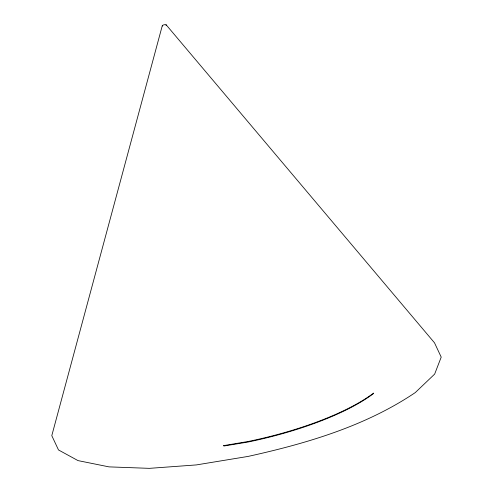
<?xml version="1.0" encoding="UTF-8"?>
<svg xmlns="http://www.w3.org/2000/svg" width="493" height="493" viewBox="0 0 493 493"><rect width="100%" height="100%" fill="white"/><g stroke="black" fill="none" stroke-linecap="round" stroke-linejoin="round"><path stroke-width="0.74" d="M162.259 25.79L51.79 435.652L58.494 449.949L78.011 460.604L109.015 466.877L149.385 468.35L196.374 464.917L248.108 456.413C306.449 443.515 365.227 426.279 415.26 392.594L434.647 374.101L441.21 357.123L434.506 342.82L166.178 24.841M162.524 26.043A2.04 0.604 -12.5 0 1 164.249 24.767A2.04 0.604 -12.5 0 1 165.981 25.346M373.497 393.174L373.263 393.747A149.256 44.321 -12.5 0 1 247.652 442.11L223.97 445.999L223.378 445.66L247.88 441.537A149.256 44.321 -12.5 0 0 373.497 393.174"/></g></svg>
